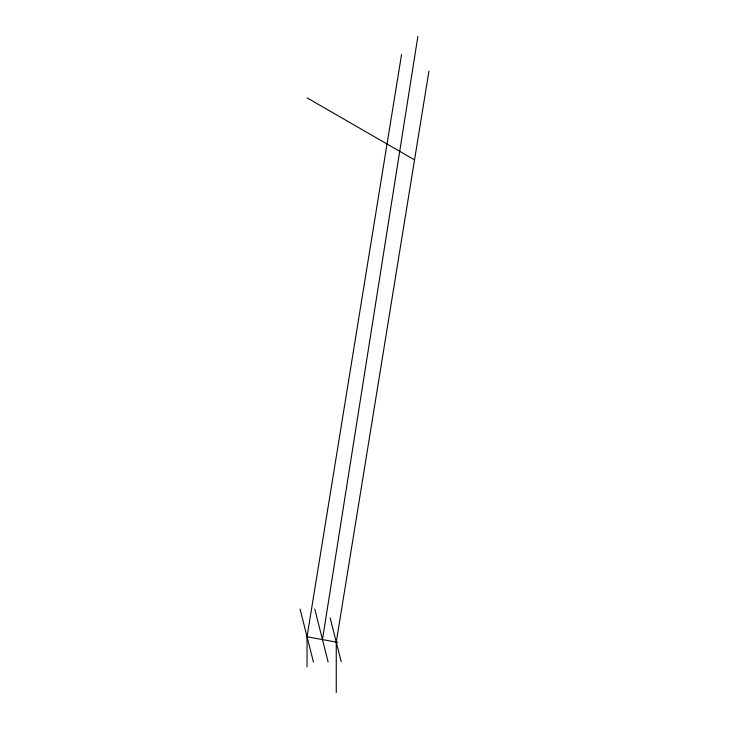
<?xml version="1.0" encoding="UTF-8"?>
<svg xmlns="http://www.w3.org/2000/svg" width="729" height="729" viewBox="0 0 729 729"><rect width="100%" height="100%" fill="white"/><g stroke="black" fill="none" stroke-linecap="round" stroke-linejoin="round"><path stroke-width="1.09" d="M322.473 639.579L417.872 36.45M307.046 666.789L307.046 636.754L401.561 54.52M428.934 71.169L336.26 642.094L336.26 692.55M307.046 636.754L337.846 642.386M307.046 97.823L414.537 159.888M330.146 617.9L341.181 661.549M314.746 609.007L328.132 661.978M300.066 609.134L313.452 662.114"/></g></svg>
